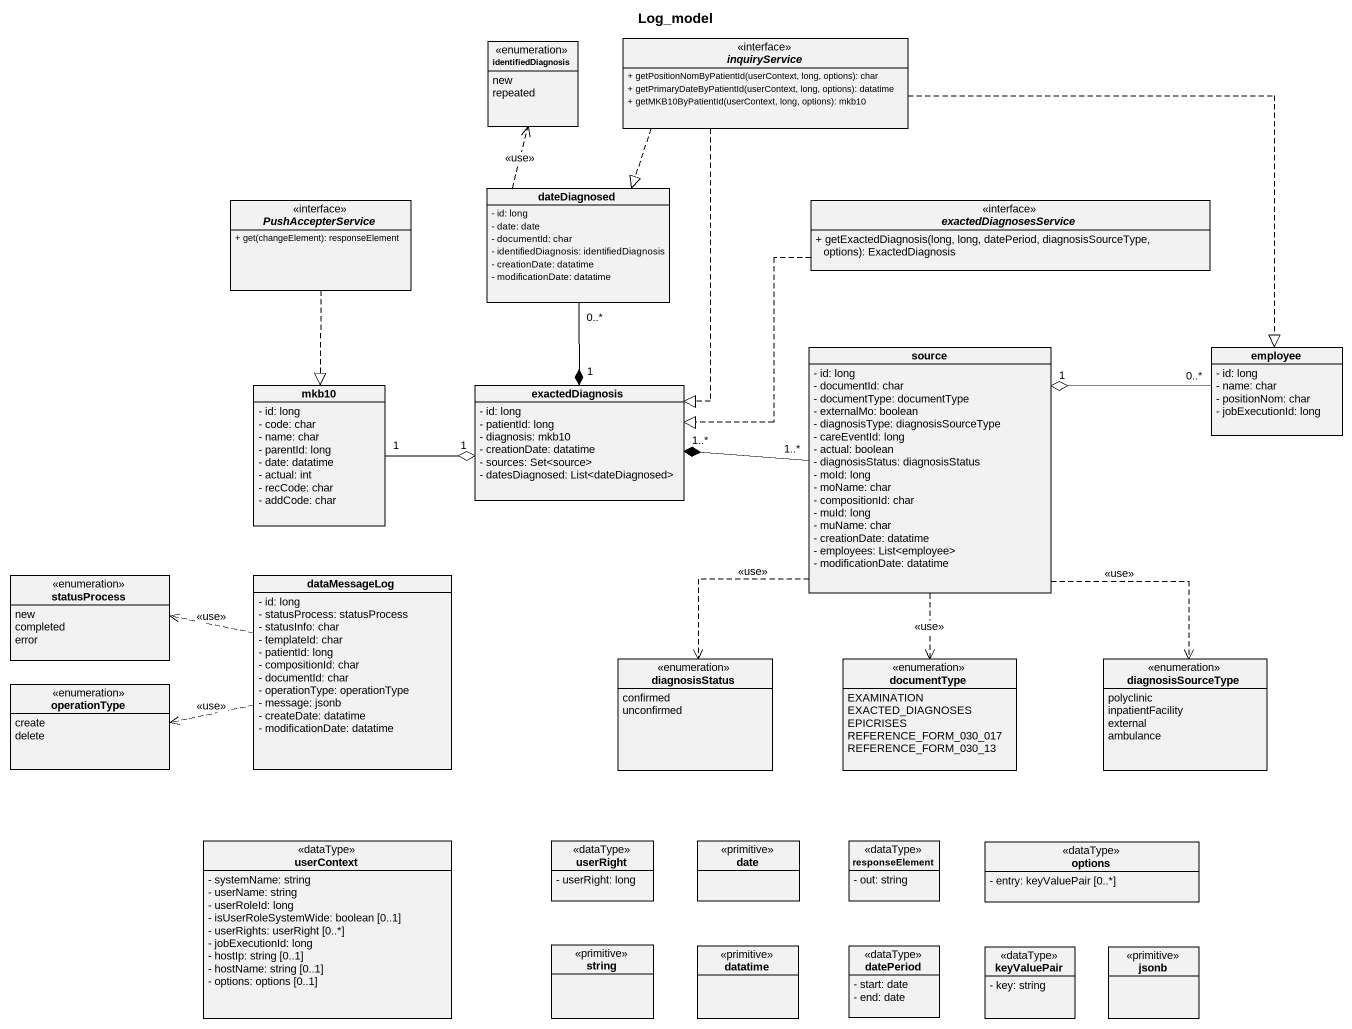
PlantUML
@startuml
title Log_model
hide circle
hide empty members
skinparam classAttributeIconSize 0
enum identifiedDiagnosis {
  new
  repeated
}
interface inquiryService {
  + getPositionNomByPatientId(userContext, long, options): char
  + getPrimaryDateByPatientId(userContext, long, options): datatime
  + getMKB10ByPatientId(userContext, long, options): mkb10
}
interface PushAccepterService {
  + get(changeElement): responseElement
}
class dateDiagnosed {
  - id: long
  - date: date
  - documentId: char
  - identifiedDiagnosis: identifiedDiagnosis
  - creationDate: datatime
  - modificationDate: datatime
}
interface exactedDiagnosesService {
  + getExactedDiagnosis(long, long, datePeriod, diagnosisSourceType, options): ExactedDiagnosis
}
class source {
  - id: long
  - documentId: char
  - documentType: documentType
  - externalMo: boolean
  - diagnosisType: diagnosisSourceType
  - careEventId: long
  - actual: boolean
  - diagnosisStatus: diagnosisStatus
  - moId: long
  - moName: char
  - compositionId: char
  - muId: long
  - muName: char
  - creationDate: datatime
  - employees: List<employee>
  - modificationDate: datatime
}
class employee {
  - id: long
  - name: char
  - positionNom: char
  - jobExecutionId: long
}
class mkb10 {
  - id: long
  - code: char
  - name: char
  - parentId: long
  - date: datatime
  - actual: int
  - recCode: char
  - addCode: char
}
class exactedDiagnosis {
  - id: long
  - patientId: long
  - diagnosis: mkb10
  - creationDate: datatime
  - sources: Set<source>
  - datesDiagnosed: List<dateDiagnosed>
}
enum statusProcess {
  new
  completed
  error
}
class dataMessageLog {
  - id: long
  - statusProcess: statusProcess
  - statusInfo: char
  - templateId: char
  - patientId: long
  - compositionId: char
  - documentId: char
  - operationType: operationType
  - message: jsonb
  - createDate: datatime
  - modificationDate: datatime
}
enum diagnosisStatus {
  confirmed
  unconfirmed
}
enum documentType {
  EXAMINATION
  EXACTED_DIAGNOSES
  EPICRISES
  REFERENCE_FORM_030_017
  REFERENCE_FORM_030_13
}
enum diagnosisSourceType {
  polyclinic
  inpatientFacility
  external
  ambulance
}
enum operationType {
  create
  delete
}
class userContext <<dataType>> {
  - systemName: string
  - userName: string
  - userRoleId: long
  - isUserRoleSystemWide: boolean [0..1]
  - userRights: userRight [0..*]
  - jobExecutionId: long
  - hostIp: string [0..1]
  - hostName: string [0..1]
  - options: options [0..1]
}
class userRight <<dataType>> {
  - userRight: long
}
class date <<primitive>>
class responseElement <<dataType>> {
  - out: string
}
class options <<dataType>> {
  - entry: keyValuePair [0..*]
}
class string <<primitive>>
class datatime <<primitive>>
class datePeriod <<dataType>> {
  - start: date
  - end: date
}
class keyValuePair <<dataType>> {
  - key: string
}
class jsonb <<primitive>>
inquiryService ..|> dateDiagnosed
inquiryService ..|> employee
inquiryService ..|> exactedDiagnosis
PushAccepterService ..|> mkb10
dateDiagnosed .up.> identifiedDiagnosis : <<use>>
dateDiagnosed "0..*" --* "1" exactedDiagnosis
exactedDiagnosesService .left.|> exactedDiagnosis
source "1..*" -left-* "1..*" exactedDiagnosis
source ..> diagnosisStatus : <<use>>
source ..> documentType : <<use>>
source ..> diagnosisSourceType : <<use>>
employee "0..*" -left-o "1" source
mkb10 "1" -right-o "1" exactedDiagnosis
dataMessageLog .left.> statusProcess : <<use>>
dataMessageLog .left.> operationType : <<use>>
@enduml
